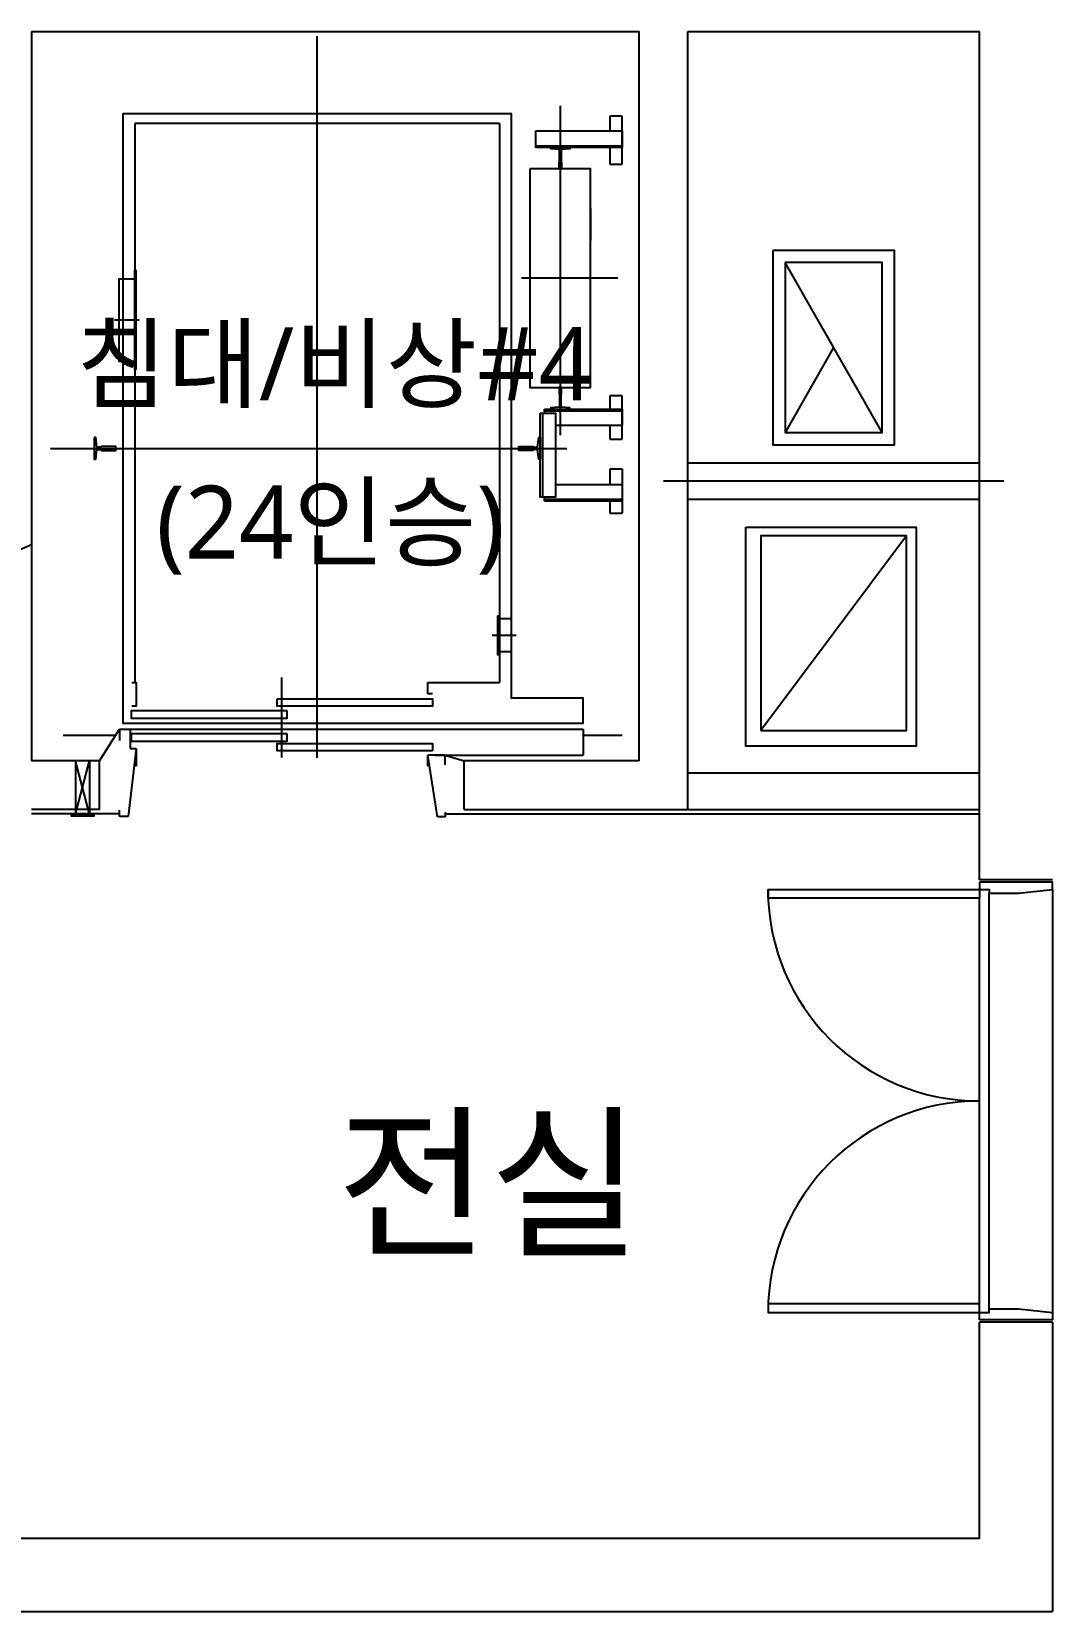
# Model space of a CAD drawing. Header units: millimetres. Extents: x -38475 to 94728, y -31127 to 90245.
# Drawn here: x 2175 to 6375, y -8005 to -1505 of the extents above; entities that cross this region are included whole.
import ezdxf
from ezdxf.enums import TextEntityAlignment as Align

# ---------------------------------------------------------------- set-up
doc = ezdxf.new("R2010")
doc.units = ezdxf.units.MM
doc.layers.add('e-plan', color=9, linetype='Continuous')
doc.styles.add('USUN', font='malgun_0.ttf')

# ---------------------------------------------------------------- blocks, each defined once
blk = doc.blocks.new('xr_plan$0$ELEV-hp')
at = {"layer": 'e-plan'}
for p, q in [((-936.6, 1505), (-994.6, 1285)), ((-994.6, 1285), (-994.6, 1505)), ((-994.6, 1505), (-936.6, 1285)), ((-936.6, 1285), (-936.6, 1505)), ((-813.6, 1515), (-813.6, 1487.7)), ((-777.5, 1515), (-813.6, 1515)), ((-745, 1234.2), (-777.5, 1515)), ((494.6, 1515.3), (455, 1262)), ((528.2, 1515.3), (494.6, 1515.3)), ((528.2, 1515.3), (528.2, 1496.3)), ((-745, 1234.2), (-745, 1307)), ((455, 1307), (455, 1262)), ((525, 1262), (525.1, 1302.5)), ((-936.6, 1285), (-994.6, 1285)), ((-895, 1285), (-813.6, 1155)), ((-145, 1272.2), (-145, 942.2)), ((0, 1273), (0, -1695.9)), ((525, 1262), (455, 1262)), ((485, 1262), (1095, 1262)), ((525, 1262), (605, 1285)), ((1095, 1247.9), (1095, 1262)), ((1095, 1155), (1095, 1247.9)), ((-1045, 1179.9), (-829.2, 1179.9)), ((-813.6, 1155), (-813.6, 1201.8)), ((-770, 1155), (-770, 1234.2)), ((-770, 1234.2), (-745, 1234.2)), ((1095, 1180), (1255, 1180)), ((-813.6, 1155), (440.8, 1155)), ((440.8, 1155), (1095, 1155)), ((475, 1010), (455, 1010)), ((455, 1010), (455, 963)), ((-750, -1337), (-750, 963)), ((455, 963), (750, 963)), ((750, -1337), (750, 963)), ((720, 768.1), (818.8, 768.1)), ((1204.7, 217.1), (1204.7, 266.8)), ((1204.7, 266.8), (1255, 266.8)), ((1255, 84.9), (1255, 266.8)), ((927.2, -145.4), (927.2, 200.6)), ((1255, 217.1), (935.6, 217.1)), ((935.6, 217.1), (935.6, 200.6)), ((935.6, 208.7), (1255, 208.7)), ((1255, 148.1), (1255, 217.1)), ((980.1, 148.1), (1255, 148.1)), ((1204.7, 84.9), (1204.7, 148.1)), ((1255, 84.9), (1204.7, 84.9)), ((-1097.7, 0), (1027.7, 0)), ((1000, -1409.9), (1000, -54.5)), ((1204.6, -94.2), (1204.6, -38.6)), ((1204.6, -38.6), (1254.8, -38.6)), ((1254.8, -38.6), (1254.8, -216.3)), ((1254.8, -94.2), (980.1, -94.2)), ((1254.8, -162), (1254.8, -94.2)), ((935.3, -145.4), (935.3, -162)), ((935.3, -154.5), (1254.8, -154.5)), ((935.3, -162), (1254.8, -162)), ((1204.6, -216.3), (1204.6, -162)), ((1254.8, -216.3), (1204.6, -216.3)), ((-732.3, -527.6), (-833.4, -527.6)), ((1236.7, -700), (840.3, -700)), ((875, -997), (875, -855.2)), ((1125, -986.8), (1125, -855.2)), ((1204.7, -1237.9), (1204.7, -1170.1)), ((1204.7, -1170.1), (1255, -1170.1)), ((1255, -1170.1), (1255, -1367.4)), ((899.6, -1245.5), (1255, -1245.5)), ((750, -1337), (-750, -1337)), ((1204.7, -1367.4), (1204.7, -1306.2)), ((1255, -1367.4), (1204.7, -1367.4))]:
    blk.add_line(p, q, dxfattribs=at)
for points in [[(-918.2, 1505), (-1012, 1505), (-1012, 1511.5), (-918.2, 1511.5)], [(475, 1244.2), (-165, 1244.2), (-165, 1214.2), (475, 1214.2)], [(-124.1, 1174.2), (-765, 1174.2), (-765, 1204.2), (-124.1, 1204.2)], [(-124.1, 1080), (-765, 1080), (-765, 1110), (-124.1, 1110)], [(-165, 1030), (475, 1030), (475, 1060), (-165, 1060)], [(918, -145.4), (980.1, -145.4), (980.1, 200.6), (918, 200.6)], [(-918, -44.5), (-918, 44.5), (-911.3, 44.5), (-906.5, 4.8), (-891.7, 4.8), (-887.5, 8.5), (-829, 8.5), (-829, -8.5), (-887.5, -8.5), (-891.7, -4.8), (-906.5, -4.8), (-911.3, -44.5), (-918, -44.5)], [(918, -44.5), (918, 44.5), (911.3, 44.5), (906.5, 4.8), (891.7, 4.8), (887.5, 8.5), (829, 8.5), (829, -8.5), (887.5, -8.5), (891.7, -4.8), (906.5, -4.8), (911.3, -44.5), (918, -44.5)], [(961, -162), (1039, -162), (1039, -167.3), (1003.5, -170.1), (1003.5, -221.8), (1005, -224), (1005, -250), (995, -250), (995, -224), (996.5, -221.8), (996.5, -170.1), (961, -167.3), (961, -162)], [(875, -1150), (875, -250), (1125, -250), (1125, -1150)], [(-750, -733.1), (-746.3, -733.1), (-746.3, -324.7), (-750, -324.7)], [(-750, -696.8), (-815.7, -696.8), (-815.7, -358.5), (-750, -358.5)], [(961.9, -1238), (1039, -1238), (1039, -1232.7), (1003.5, -1229.9), (1003.5, -1178.2), (1005, -1176), (1005, -1150), (995, -1150), (995, -1176), (996.5, -1178.2), (996.5, -1229.9), (961.9, -1232.7), (961.9, -1238)], [(899.6, -1306.2), (1255, -1306.2), (1255, -1237.9), (899.6, -1237.9)]]:
    blk.add_lwpolyline(points, close=True, dxfattribs=at)
for points in [[(800, 701), (800, -1377), (-800, -1377), (-800, 1130), (1095, 1130), (1095, 1028), (800, 1028), (800, 701)], [(-762.5, 963), (-745, 963), (-745, 1060), (-762.5, 1060)], [(750, 848.7), (743.2, 848.7), (743.2, 688.7), (750, 688.7)], [(750, 835.2), (800, 835.2), (800, 701), (750, 701)]]:
    blk.add_lwpolyline(points, dxfattribs=at)
blk = doc.blocks.new('Xref-지하2층')
at = {"layer": 'e-plan'}
for p, q in [((5700, 10400), (8200, 10400)), ((5700, 10400), (5700, 7400)), ((8200, 7400), (8200, 10400)), ((8400, 10400), (9600, 10400)), ((8400, 7200), (8400, 10400)), ((9600, 6910), (9600, 10400)), ((9200, 8750), (8800, 9450)), ((9000, 9100), (8800, 8750)), ((9300, 8325), (8700, 7525)), ((5980, 7400), (5700, 7400)), ((5980, 7200), (5980, 7400)), ((7480, 7200), (7480, 7400)), ((8200, 7400), (7480, 7400)), ((5980, 7200), (5700, 7200)), ((7480, 7200), (8400, 7200)), ((9900, 6910), (9600, 6910)), ((9600, 5165), (9600, 6835)), ((9640, 5145), (9640, 6855)), ((9900, 6870), (9900, 5130)), ((9600, 4200), (9600, 5090)), ((9900, 5090), (9600, 5090)), ((9900, 5090), (9900, 3900)), ((9600, 4200), (2800, 4200)), ((-400, 3900), (9900, 3900))]:
    blk.add_line(p, q, dxfattribs=at)
at = {"layer": 'e-plan', "linetype": 'Continuous'}
for p, q in [((9600, 8625), (8400, 8625)), ((9700, 8550), (8300, 8550)), ((9600, 8475), (8400, 8475)), ((8400, 7350), (9600, 7350)), ((6061.4, 7182), (5700, 7182)), ((7403.2, 7182), (9600, 7182)), ((8400, 7200), (9600, 7200))]:
    blk.add_line(p, q, dxfattribs=at)
at = {"layer": 'e-plan'}
for points in [[(8750, 9500), (8750, 8700), (9250, 8700), (9250, 9500)], [(8800, 9450), (8800, 8750), (9200, 8750), (9200, 9450)], [(8639.1, 8360.5), (9339.1, 8360.5), (9339.1, 7460.5), (8639.1, 7460.5)], [(8700, 7525), (9300, 7525), (9300, 8325), (8700, 8325)]]:
    blk.add_lwpolyline(points, close=True, dxfattribs=at)
for points in [[(3784.6, 7458.8), (4694.8, 7853.9), (4642.5, 7974.3), (4867.4, 7785.7), (4815.1, 7906.1), (5700, 8290.2)], [(9600, 6900), (9600, 6870), (9640, 6870), (9640, 6855), (9760, 6855), (9900, 6870), (9900, 6900), (9600, 6900)], [(9600, 6870), (9600, 6835), (8730, 6835), (8730, 6870), (9600, 6870)], [(9600, 5130), (9600, 5165), (8730, 5165), (8730, 5130), (9600, 5130)], [(9600, 5100), (9600, 5130), (9640, 5130), (9640, 5145), (9760, 5145), (9900, 5130), (9900, 5100), (9600, 5100)]]:
    blk.add_lwpolyline(points, dxfattribs=at)
for centre, start, end in [((9600, 6870), 180, 270), ((9600, 5130), 90, 180)]:
    blk.add_arc(centre, 870, start, end, dxfattribs=at)
at = {"layer": 'e-plan', "xscale": -1, "rotation": 180}
blk.add_blockref('xr_plan$0$ELEV-hp', (6875, 8685), dxfattribs=at)
at = {"layer": 'e-plan', "style": 'USUN'}
for s, height, p in [('침대/비상#4', 300, (6946, 9033)), ('(24인승)', 300, (6930.2, 8381.9)), ('전실', 500, (7582.7, 5661.5))]:
    blk.add_text(s, height=height, dxfattribs=at).set_placement(p, align=Align.MIDDLE_CENTER)
blk = doc.blocks.new('A$C61602750')
at = {"layer": 'e-plan'}
blk.add_blockref('Xref-지하2층', (-3525, -11905), dxfattribs=at)

msp = doc.modelspace()

# ---------------------------------------------------------------- block references
at = {"layer": 'e-plan'}
msp.add_blockref('A$C61602750', (0, 0), dxfattribs=at)

doc.saveas('drawing.dxf')
